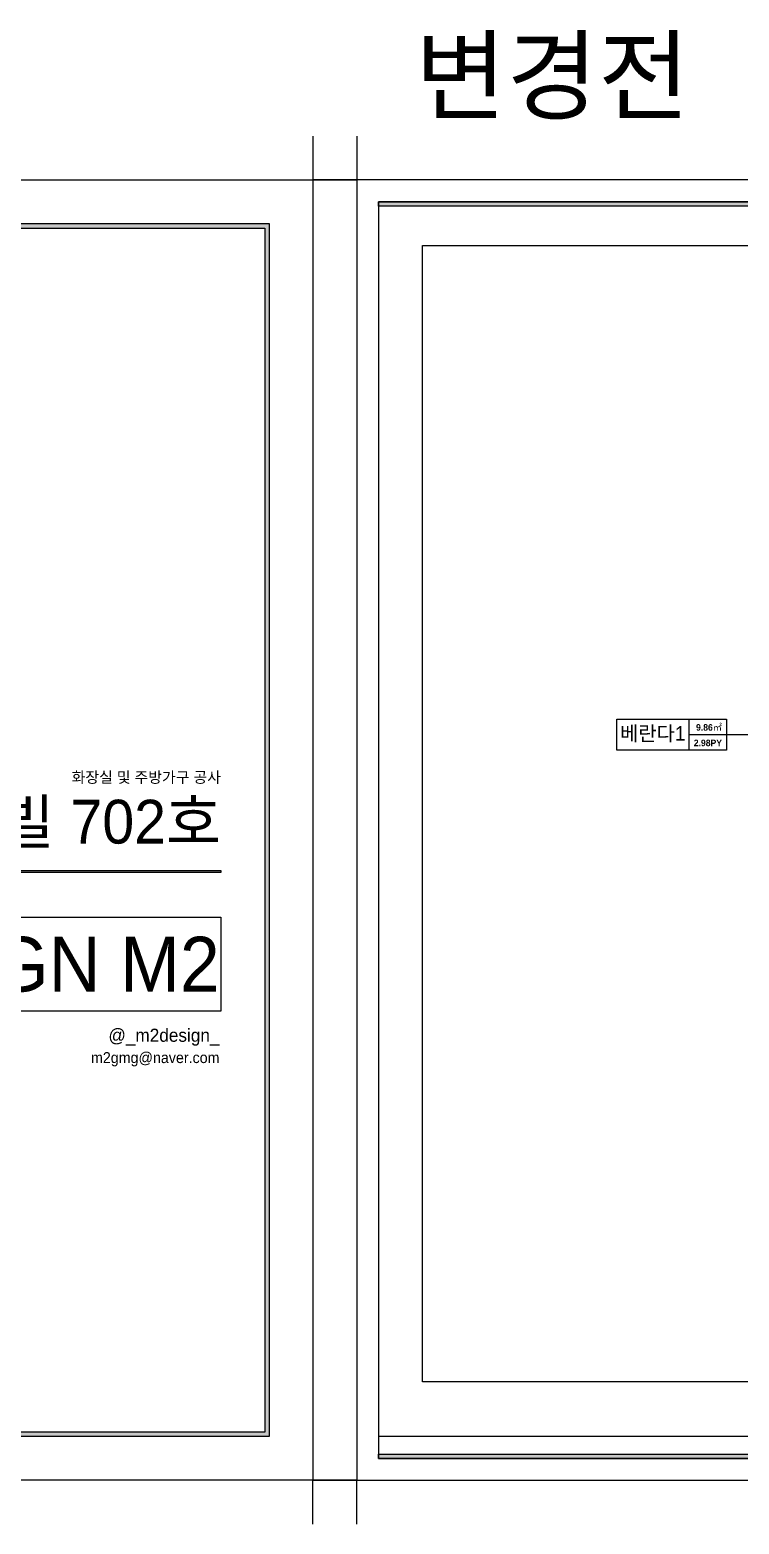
# Model space of a CAD drawing. Header units: millimetres. Extents: x 261942 to 379971, y 117646 to 213875.
# Drawn here: x 283863 to 293582, y 172906 to 193382 of the extents above; entities that cross this region are included whole.
import ezdxf
from ezdxf.enums import TextEntityAlignment as Align

# ---------------------------------------------------------------- set-up
doc = ezdxf.new("R2010")
doc.units = ezdxf.units.MM
doc.header["$LTSCALE"] = 100
doc.layers.get('DEFPOINTS').update_dxf_attribs({"color": 248})
for name, color, linetype in [('03-TEXT', 3, 'Continuous'), ('07-DIM WAL', 5, 'Continuous'), ('253', 253, 'Continuous'), ('FORM(YOURNAME)-1', 1, 'Continuous'), ('FORM(YOURNAME)-11', 1, 'Continuous'), ('FORM(YOURNAME)-11 @ 1', 1, 'Continuous')]:
    doc.layers.add(name, color=color, linetype=linetype)
doc.styles.add('YOURNAME', font='HY울릉도M.TTF')
doc.styles.add('넥슨고딕', font='NEXONLv1GothicBold.ttf')
doc.styles.add('코레일둥고', font='Korail_Round_Gothic_Medium.ttf')

# ---------------------------------------------------------------- blocks, each defined once
blk = doc.blocks.new('FORM-COVER')
at = {"layer": 'FORM(YOURNAME)-1'}
h = blk.add_hatch(color=14, dxfattribs=at)
h.dxf.hatch_style = 1
h.paths.add_polyline_path([(221205, 58323), (221205, 58423), (271205, 58423), (271205, 58323)])
at = {"layer": 'FORM(YOURNAME)-11'}
h = blk.add_hatch(color=14, dxfattribs=at)
h.dxf.hatch_style = 1
h.paths.add_polyline_path([(273205, 87762), (273205, 32762), (193605, 32762), (193605, 87762)], flags=16)
h.paths.add_polyline_path([(193405, 87962), (273405, 87962), (273405, 32562), (193405, 32562)])
at = {"layer": 'DEFPOINTS', "color": 1}
for points in [[(275405, 91962), (275405, 89962), (277405, 89962)], [(275405, 28562), (275405, 30562), (277405, 30562)]]:
    blk.add_lwpolyline(points, dxfattribs=at)
at = {"layer": 'DEFPOINTS'}
blk.add_lwpolyline([(271205, 51997), (250728, 51997), (250728, 56281), (271205, 56281)], close=True, dxfattribs=at)
at = {"layer": 'FORM(YOURNAME)-1', "color": 250}
blk.add_lwpolyline([(191405, 89962), (275405, 89962), (275405, 30562), (191405, 30562)], close=True, dxfattribs=at)
at = {"layer": 'FORM(YOURNAME)-1', "color": 14}
for points in [[(193405, 87962), (273405, 87962), (273405, 32562), (193405, 32562)], [(273205, 87762), (273205, 32762), (193605, 32762), (193605, 87762)], [(221205, 58323), (221205, 58423), (271205, 58423), (271205, 58323)]]:
    blk.add_lwpolyline(points, close=True, dxfattribs=at)
at = {"layer": 'FORM(YOURNAME)-1', "color": 14, "style": 'YOURNAME'}
blk.add_text('화장실 및 주방가구 공사', height=500, dxfattribs=at).set_placement((271205, 62423), align=Align.RIGHT)
blk.add_text('DESIGN M2', height=2500, dxfattribs=at).set_placement((262154, 54139), align=Align.MIDDLE_CENTER)
at = {"layer": 'FORM(YOURNAME)-1', "color": 12, "style": 'YOURNAME'}
blk.add_text('@_m2design_', height=600, dxfattribs=at).set_placement((271138, 50592), align=Align.RIGHT)
at = {"layer": 'FORM(YOURNAME)-1', "color": 12, "style": 'YOURNAME', "width": 0.995}
blk.add_text('m2gmg@naver.com', height=500, dxfattribs=at).set_placement((271138, 49620), align=Align.RIGHT)
at = {"layer": 'FORM(YOURNAME)-1', "color": 3, "style": 'YOURNAME'}
blk.add_attdef('1', text='', height=3000, dxfattribs=at).set_placement((271205, 60349), align=Align.MIDDLE_RIGHT)
blk = doc.blocks.new('*U581')
at = {"layer": 'FORM(YOURNAME)-1'}
ref = blk.add_blockref('FORM-COVER', (205120, 164338), dxfattribs=dict(at, xscale=0.3, yscale=0.3, zscale=0.3))
ref.add_attrib('1', '시스빌 702호', dxfattribs={"layer": 'FORM(YOURNAME)-11 @ 1', "color": 3, "height": 600, "style": 'YOURNAME'}).set_placement((286482, 182532), align=Align.MIDDLE_RIGHT)
blk = doc.blocks.new('FORM-PLAN')
at = {"layer": 'FORM(YOURNAME)-11'}
h = blk.add_hatch(color=256, dxfattribs=at)
h.dxf.hatch_style = 1
h.paths.add_polyline_path([(-71444, 55115), (10556, 55115), (10556, 54915), (-71444, 54915)])
h.paths.add_polyline_path([(-71444, -2085), (10556, -2085), (10556, -2285), (-71444, -2285)])
at = {"layer": 'DEFPOINTS', "color": 158}
blk.add_line((1346, -1285), (-71444, -1285), dxfattribs=at)
at = {"layer": 'DEFPOINTS', "color": 1}
for points in [[(-72444, 58115), (-72444, 56115), (-74444, 56115)], [(-72444, -5285), (-72444, -3285), (-74444, -3285)]]:
    blk.add_lwpolyline(points, dxfattribs=at)
at = {"layer": 'DEFPOINTS', "color": 158}
for points in [[(-71444, -2285), (10556, -2285), (10556, 55115), (-71444, 55115)], [(-69444, 53115), (-64, 53115), (-64, 1215), (-69444, 1215)]]:
    blk.add_lwpolyline(points, close=True, dxfattribs=at)
at = {"layer": 'FORM(YOURNAME)-11', "color": 250}
blk.add_lwpolyline([(-72444, -3285), (11556, -3285), (11556, 56115), (-72444, 56115)], close=True, dxfattribs=at)
at = {"layer": 'FORM(YOURNAME)-11'}
for points in [[(-71444, 55115), (10556, 55115), (10556, 54915), (-71444, 54915)], [(-71444, -2085), (10556, -2085), (10556, -2285), (-71444, -2285)]]:
    blk.add_lwpolyline(points, close=True, dxfattribs=at)
at = {"layer": 'FORM(YOURNAME)-11', "color": 3, "style": 'YOURNAME'}
for tag, height, p in [('2', 450, (9905, 17544)), ('1', 450, (9905, 18188)), ('3', 450, (9905, 16257)), ('4', 450, (9905, 14326)), ('5', 515, (9905, 12009)), ('6', 515, (9905, 9757)), ('7', 515, (9905, 7504)), ('8', 515, (9905, 5252)), ('9', 515, (9905, 2999)), ('10', 515, (5655, 811)), ('11', 515, (9905, 747)), ('12', 515, (5655, -1441)), ('13', 515, (9905, -1441))]:
    blk.add_attdef(tag, text='', height=height, dxfattribs=at).set_placement(p, align=Align.MIDDLE_RIGHT)
blk = doc.blocks.new('*U582')
at = {"layer": '07-DIM WAL', "xscale": 0.3, "yscale": 0.3, "zscale": 0.3}
blk.add_blockref('FORM-PLAN', (310075, 174492), dxfattribs=at)

msp = doc.modelspace()

# ---------------------------------------------------------------- linework, layer by layer
at = {"layer": '253'}
for p, q in [((292899, 183512.2), (292899, 183936.7)), ((292899, 183724.4), (293408.6, 183724.4)), ((293408.6, 183724.4), (294420.5, 183724.4))]:
    msp.add_line(p, q, dxfattribs=at)
msp.add_lwpolyline([(291908.6, 183936.7), (293408.6, 183936.7), (293408.6, 183512.2), (291908.6, 183512.2)], close=True, dxfattribs=at)

# ---------------------------------------------------------------- block references
at = {"color": 10}
for name in ['*U581', '*U582']:
    msp.add_blockref(name, (0, 0), dxfattribs=at)

# ---------------------------------------------------------------- texts
at = {"layer": '03-TEXT'}
for s, height, style, p in [('변경전', 1000, '코레일둥고', (291023.2, 192255.2)), ('9.86㎡', 90, '넥슨고딕', (293169.8, 183778.5)), ('베란다1', 200, '코레일둥고', (292398.8, 183641.1)), ('2.98PY', 90, '넥슨고딕', (293154.4, 183566.3))]:
    msp.add_text(s, height=height, dxfattribs=dict(at, style=style)).set_placement(p, align=Align.CENTER)

doc.saveas('drawing.dxf')
